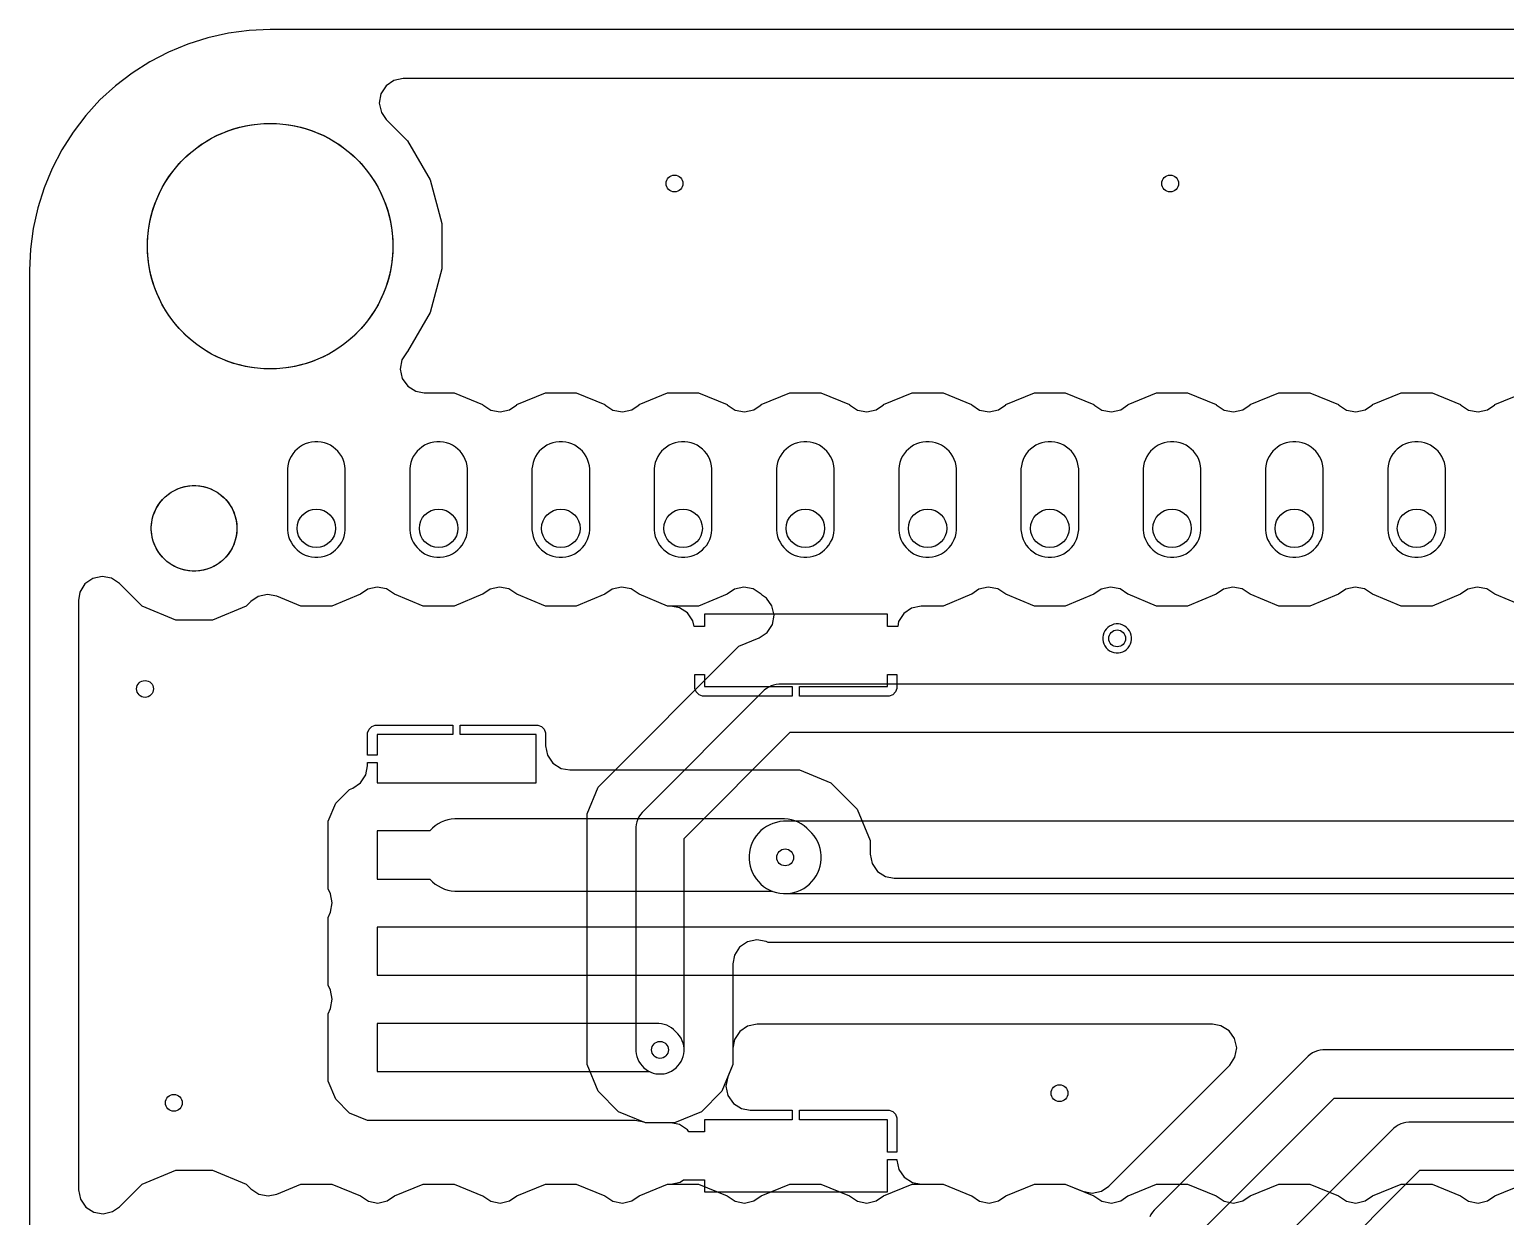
# Model space of a CAD drawing. Header units: millimetres. Extents: x 0 to 94.5, y 0 to 74.5.
# Drawn here: x 0 to 30.67, y 49.84 to 74.5 of the extents above; entities that cross this region are included whole.
import ezdxf

# ---------------------------------------------------------------- set-up
doc = ezdxf.new("R2010")
doc.units = ezdxf.units.MM

msp = doc.modelspace()

# ---------------------------------------------------------------- linework, layer by layer
at = {"layer": '16_copper'}
for points in [[(6.061, 63.544), (6.126, 63.559), (6.19, 63.581), (6.251, 63.61), (6.308, 63.646), (6.36, 63.688), (6.408, 63.736), (6.45, 63.789), (6.486, 63.846), (6.515, 63.906), (6.537, 63.97), (6.552, 64.036), (6.56, 64.103), (6.56, 65.37), (6.552, 65.437), (6.537, 65.503), (6.515, 65.566), (6.486, 65.627), (6.45, 65.684), (6.408, 65.737), (6.36, 65.784), (6.308, 65.826), (6.251, 65.862), (6.19, 65.892), (6.126, 65.914), (6.061, 65.929), (5.994, 65.936), (5.926, 65.936), (5.859, 65.929), (5.794, 65.914), (5.73, 65.892), (5.669, 65.862), (5.612, 65.826), (5.56, 65.784), (5.512, 65.737), (5.47, 65.684), (5.434, 65.627), (5.405, 65.566), (5.383, 65.503), (5.368, 65.437), (5.36, 65.37), (5.36, 64.103), (5.368, 64.036), (5.383, 63.97), (5.405, 63.906), (5.434, 63.846), (5.47, 63.789), (5.512, 63.736), (5.56, 63.688), (5.612, 63.646), (5.669, 63.61), (5.73, 63.581), (5.794, 63.559), (5.859, 63.544), (5.926, 63.536), (5.994, 63.536)], [(8.601, 63.544), (8.666, 63.559), (8.73, 63.581), (8.791, 63.61), (8.848, 63.646), (8.9, 63.688), (8.948, 63.736), (8.99, 63.789), (9.026, 63.846), (9.055, 63.906), (9.077, 63.97), (9.092, 64.036), (9.1, 64.103), (9.1, 65.37), (9.092, 65.437), (9.077, 65.503), (9.055, 65.566), (9.026, 65.627), (8.99, 65.684), (8.948, 65.737), (8.9, 65.784), (8.848, 65.826), (8.791, 65.862), (8.73, 65.892), (8.666, 65.914), (8.601, 65.929), (8.534, 65.936), (8.466, 65.936), (8.399, 65.929), (8.334, 65.914), (8.27, 65.892), (8.209, 65.862), (8.152, 65.826), (8.1, 65.784), (8.052, 65.737), (8.01, 65.684), (7.974, 65.627), (7.945, 65.566), (7.923, 65.503), (7.908, 65.437), (7.9, 65.37), (7.9, 64.103), (7.908, 64.036), (7.923, 63.97), (7.945, 63.906), (7.974, 63.846), (8.01, 63.789), (8.052, 63.736), (8.1, 63.688), (8.152, 63.646), (8.209, 63.61), (8.27, 63.581), (8.334, 63.559), (8.399, 63.544), (8.466, 63.536), (8.534, 63.536)], [(11.141, 63.544), (11.206, 63.559), (11.27, 63.581), (11.331, 63.61), (11.388, 63.646), (11.44, 63.688), (11.488, 63.736), (11.53, 63.789), (11.566, 63.846), (11.595, 63.906), (11.617, 63.97), (11.632, 64.036), (11.64, 64.103), (11.64, 65.37), (11.632, 65.437), (11.617, 65.503), (11.595, 65.566), (11.566, 65.627), (11.53, 65.684), (11.488, 65.737), (11.44, 65.784), (11.388, 65.826), (11.331, 65.862), (11.27, 65.892), (11.206, 65.914), (11.141, 65.929), (11.074, 65.936), (11.006, 65.936), (10.939, 65.929), (10.874, 65.914), (10.81, 65.892), (10.749, 65.862), (10.692, 65.826), (10.64, 65.784), (10.592, 65.737), (10.55, 65.684), (10.514, 65.627), (10.485, 65.566), (10.463, 65.503), (10.448, 65.437), (10.44, 65.37), (10.44, 64.103), (10.448, 64.036), (10.463, 63.97), (10.485, 63.906), (10.514, 63.846), (10.55, 63.789), (10.592, 63.736), (10.64, 63.688), (10.692, 63.646), (10.749, 63.61), (10.81, 63.581), (10.874, 63.559), (10.939, 63.544), (11.006, 63.536), (11.074, 63.536)], [(13.681, 63.544), (13.746, 63.559), (13.81, 63.581), (13.871, 63.61), (13.928, 63.646), (13.98, 63.688), (14.028, 63.736), (14.07, 63.789), (14.106, 63.846), (14.135, 63.906), (14.157, 63.97), (14.172, 64.036), (14.18, 64.103), (14.18, 65.37), (14.172, 65.437), (14.157, 65.503), (14.135, 65.566), (14.106, 65.627), (14.07, 65.684), (14.028, 65.737), (13.98, 65.784), (13.928, 65.826), (13.871, 65.862), (13.81, 65.892), (13.746, 65.914), (13.681, 65.929), (13.614, 65.936), (13.546, 65.936), (13.479, 65.929), (13.414, 65.914), (13.35, 65.892), (13.289, 65.862), (13.232, 65.826), (13.18, 65.784), (13.132, 65.737), (13.09, 65.684), (13.054, 65.627), (13.025, 65.566), (13.003, 65.503), (12.988, 65.437), (12.98, 65.37), (12.98, 64.103), (12.988, 64.036), (13.003, 63.97), (13.025, 63.906), (13.054, 63.846), (13.09, 63.789), (13.132, 63.736), (13.18, 63.688), (13.232, 63.646), (13.289, 63.61), (13.35, 63.581), (13.414, 63.559), (13.479, 63.544), (13.546, 63.536), (13.614, 63.536)], [(16.221, 63.544), (16.286, 63.559), (16.35, 63.581), (16.411, 63.61), (16.468, 63.646), (16.52, 63.688), (16.568, 63.736), (16.61, 63.789), (16.646, 63.846), (16.675, 63.906), (16.697, 63.97), (16.712, 64.036), (16.72, 64.103), (16.72, 65.37), (16.712, 65.437), (16.697, 65.503), (16.675, 65.566), (16.646, 65.627), (16.61, 65.684), (16.568, 65.737), (16.52, 65.784), (16.468, 65.826), (16.411, 65.862), (16.35, 65.892), (16.286, 65.914), (16.221, 65.929), (16.154, 65.936), (16.086, 65.936), (16.019, 65.929), (15.954, 65.914), (15.89, 65.892), (15.829, 65.862), (15.772, 65.826), (15.72, 65.784), (15.672, 65.737), (15.63, 65.684), (15.594, 65.627), (15.565, 65.566), (15.543, 65.503), (15.528, 65.437), (15.52, 65.37), (15.52, 64.103), (15.528, 64.036), (15.543, 63.97), (15.565, 63.906), (15.594, 63.846), (15.63, 63.789), (15.672, 63.736), (15.72, 63.688), (15.772, 63.646), (15.829, 63.61), (15.89, 63.581), (15.954, 63.559), (16.019, 63.544), (16.086, 63.536), (16.154, 63.536)], [(18.761, 63.544), (18.826, 63.559), (18.89, 63.581), (18.951, 63.61), (19.008, 63.646), (19.06, 63.688), (19.108, 63.736), (19.15, 63.789), (19.186, 63.846), (19.215, 63.906), (19.237, 63.97), (19.252, 64.036), (19.26, 64.103), (19.26, 65.37), (19.252, 65.437), (19.237, 65.503), (19.215, 65.566), (19.186, 65.627), (19.15, 65.684), (19.108, 65.737), (19.06, 65.784), (19.008, 65.826), (18.951, 65.862), (18.89, 65.892), (18.826, 65.914), (18.761, 65.929), (18.694, 65.936), (18.626, 65.936), (18.559, 65.929), (18.494, 65.914), (18.43, 65.892), (18.369, 65.862), (18.312, 65.826), (18.26, 65.784), (18.212, 65.737), (18.17, 65.684), (18.134, 65.627), (18.105, 65.566), (18.083, 65.503), (18.068, 65.437), (18.06, 65.37), (18.06, 64.103), (18.068, 64.036), (18.083, 63.97), (18.105, 63.906), (18.134, 63.846), (18.17, 63.789), (18.212, 63.736), (18.26, 63.688), (18.312, 63.646), (18.369, 63.61), (18.43, 63.581), (18.494, 63.559), (18.559, 63.544), (18.626, 63.536), (18.694, 63.536)], [(21.301, 63.544), (21.366, 63.559), (21.43, 63.581), (21.491, 63.61), (21.548, 63.646), (21.6, 63.688), (21.648, 63.736), (21.69, 63.789), (21.726, 63.846), (21.755, 63.906), (21.777, 63.97), (21.792, 64.036), (21.8, 64.103), (21.8, 65.37), (21.792, 65.437), (21.777, 65.503), (21.755, 65.566), (21.726, 65.627), (21.69, 65.684), (21.648, 65.737), (21.6, 65.784), (21.548, 65.826), (21.491, 65.862), (21.43, 65.892), (21.366, 65.914), (21.301, 65.929), (21.234, 65.936), (21.166, 65.936), (21.099, 65.929), (21.034, 65.914), (20.97, 65.892), (20.909, 65.862), (20.852, 65.826), (20.8, 65.784), (20.752, 65.737), (20.71, 65.684), (20.674, 65.627), (20.645, 65.566), (20.623, 65.503), (20.608, 65.437), (20.6, 65.37), (20.6, 64.103), (20.608, 64.036), (20.623, 63.97), (20.645, 63.906), (20.674, 63.846), (20.71, 63.789), (20.752, 63.736), (20.8, 63.688), (20.852, 63.646), (20.909, 63.61), (20.97, 63.581), (21.034, 63.559), (21.099, 63.544), (21.166, 63.536), (21.234, 63.536)], [(23.841, 63.544), (23.906, 63.559), (23.97, 63.581), (24.031, 63.61), (24.088, 63.646), (24.14, 63.688), (24.188, 63.736), (24.23, 63.789), (24.266, 63.846), (24.295, 63.906), (24.317, 63.97), (24.332, 64.036), (24.34, 64.103), (24.34, 65.37), (24.332, 65.437), (24.317, 65.503), (24.295, 65.566), (24.266, 65.627), (24.23, 65.684), (24.188, 65.737), (24.14, 65.784), (24.088, 65.826), (24.031, 65.862), (23.97, 65.892), (23.906, 65.914), (23.841, 65.929), (23.774, 65.936), (23.706, 65.936), (23.639, 65.929), (23.574, 65.914), (23.51, 65.892), (23.449, 65.862), (23.392, 65.826), (23.34, 65.784), (23.292, 65.737), (23.25, 65.684), (23.214, 65.627), (23.185, 65.566), (23.163, 65.503), (23.148, 65.437), (23.14, 65.37), (23.14, 64.103), (23.148, 64.036), (23.163, 63.97), (23.185, 63.906), (23.214, 63.846), (23.25, 63.789), (23.292, 63.736), (23.34, 63.688), (23.392, 63.646), (23.449, 63.61), (23.51, 63.581), (23.574, 63.559), (23.639, 63.544), (23.706, 63.536), (23.774, 63.536)], [(26.381, 63.544), (26.446, 63.559), (26.51, 63.581), (26.571, 63.61), (26.628, 63.646), (26.68, 63.688), (26.728, 63.736), (26.77, 63.789), (26.806, 63.846), (26.835, 63.906), (26.857, 63.97), (26.872, 64.036), (26.88, 64.103), (26.88, 65.37), (26.872, 65.437), (26.857, 65.503), (26.835, 65.566), (26.806, 65.627), (26.77, 65.684), (26.728, 65.737), (26.68, 65.784), (26.628, 65.826), (26.571, 65.862), (26.51, 65.892), (26.446, 65.914), (26.381, 65.929), (26.314, 65.936), (26.246, 65.936), (26.179, 65.929), (26.114, 65.914), (26.05, 65.892), (25.989, 65.862), (25.932, 65.826), (25.88, 65.784), (25.832, 65.737), (25.79, 65.684), (25.754, 65.627), (25.725, 65.566), (25.703, 65.503), (25.688, 65.437), (25.68, 65.37), (25.68, 64.103), (25.688, 64.036), (25.703, 63.97), (25.725, 63.906), (25.754, 63.846), (25.79, 63.789), (25.832, 63.736), (25.88, 63.688), (25.932, 63.646), (25.989, 63.61), (26.05, 63.581), (26.114, 63.559), (26.179, 63.544), (26.246, 63.536), (26.314, 63.536)], [(28.921, 63.544), (28.986, 63.559), (29.05, 63.581), (29.111, 63.61), (29.168, 63.646), (29.22, 63.688), (29.268, 63.736), (29.31, 63.789), (29.346, 63.846), (29.375, 63.906), (29.397, 63.97), (29.412, 64.036), (29.42, 64.103), (29.42, 65.37), (29.412, 65.437), (29.397, 65.503), (29.375, 65.566), (29.346, 65.627), (29.31, 65.684), (29.268, 65.737), (29.22, 65.784), (29.168, 65.826), (29.111, 65.862), (29.05, 65.892), (28.986, 65.914), (28.921, 65.929), (28.854, 65.936), (28.786, 65.936), (28.719, 65.929), (28.654, 65.914), (28.59, 65.892), (28.529, 65.862), (28.472, 65.826), (28.42, 65.784), (28.372, 65.737), (28.33, 65.684), (28.294, 65.627), (28.265, 65.566), (28.243, 65.503), (28.228, 65.437), (28.22, 65.37), (28.22, 64.103), (28.228, 64.036), (28.243, 63.97), (28.265, 63.906), (28.294, 63.846), (28.33, 63.789), (28.372, 63.736), (28.42, 63.688), (28.472, 63.646), (28.529, 63.61), (28.59, 63.581), (28.654, 63.559), (28.719, 63.544), (28.786, 63.536), (28.854, 63.536)]]:
    msp.add_lwpolyline(points, close=True, dxfattribs=at)
at = {"layer": '16_copper_5V'}
msp.add_lwpolyline([(16.097, 57.953), (16.036, 57.994), (15.971, 58.029), (15.903, 58.057), (15.832, 58.078), (15.76, 58.093), (15.687, 58.1), (8.837, 58.1), (8.764, 58.093), (8.692, 58.078), (8.621, 58.057), (8.553, 58.029), (8.488, 57.994), (8.427, 57.953), (8.37, 57.906), (8.318, 57.854), (8.314, 57.85), (7.224, 57.85), (7.224, 56.85), (8.314, 56.85), (8.318, 56.846), (8.37, 56.794), (8.427, 56.747), (8.488, 56.706), (8.553, 56.671), (8.621, 56.643), (8.692, 56.622), (8.764, 56.607), (8.837, 56.6), (15.43, 56.6), (15.447, 56.593), (15.518, 56.572), (15.59, 56.557), (15.663, 56.55), (15.737, 56.55), (15.81, 56.557), (15.882, 56.572), (15.953, 56.593), (16.021, 56.621), (16.086, 56.656), (16.147, 56.697), (16.204, 56.744), (16.256, 56.796), (16.303, 56.853), (16.344, 56.914), (16.379, 56.979), (16.407, 57.047), (16.428, 57.118), (16.443, 57.19), (16.45, 57.263), (16.45, 57.337), (16.443, 57.41), (16.428, 57.482), (16.407, 57.553), (16.379, 57.621), (16.344, 57.686), (16.303, 57.747), (16.256, 57.804), (16.154, 57.906)], close=True, dxfattribs=at)
at = {"layer": '16_copper_GND'}
for points in [[(89.5, 73.484), (7.766, 73.484), (7.571, 73.444), (7.407, 73.332), (7.3, 73.164), (7.266, 72.968), (7.312, 72.774), (7.413, 72.63), (7.854, 72.19), (8.323, 71.376), (8.566, 70.469), (8.566, 69.531), (8.323, 68.624), (7.854, 67.81), (7.849, 67.806), (7.739, 67.64), (7.703, 67.444), (7.745, 67.25), (7.86, 67.088), (8.03, 66.983), (8.202, 66.952), (8.821, 66.952), (9.415, 66.706), (9.416, 66.705), (9.582, 66.595), (9.778, 66.559), (9.972, 66.602), (10.124, 66.705), (10.125, 66.706), (10.719, 66.952), (11.361, 66.952), (11.955, 66.706), (11.956, 66.705), (12.122, 66.595), (12.318, 66.559), (12.512, 66.602), (12.664, 66.705), (12.665, 66.706), (13.259, 66.952), (13.901, 66.952), (14.495, 66.706), (14.496, 66.705), (14.662, 66.595), (14.858, 66.559), (15.052, 66.602), (15.204, 66.705), (15.205, 66.706), (15.799, 66.952), (16.441, 66.952), (17.035, 66.706), (17.036, 66.705), (17.202, 66.595), (17.398, 66.559), (17.592, 66.602), (17.744, 66.705), (17.745, 66.706), (18.339, 66.952), (18.981, 66.952), (19.575, 66.706), (19.576, 66.705), (19.742, 66.595), (19.938, 66.559), (20.132, 66.602), (20.284, 66.705), (20.285, 66.706), (20.879, 66.952), (21.521, 66.952), (22.115, 66.706), (22.116, 66.705), (22.282, 66.595), (22.478, 66.559), (22.672, 66.602), (22.824, 66.705), (22.825, 66.706), (23.419, 66.952), (24.061, 66.952), (24.655, 66.706), (24.656, 66.705), (24.822, 66.595), (25.018, 66.559), (25.212, 66.602), (25.364, 66.705), (25.365, 66.706), (25.959, 66.952), (26.601, 66.952), (27.195, 66.706), (27.196, 66.705), (27.362, 66.595), (27.558, 66.559), (27.752, 66.602), (27.904, 66.705), (27.905, 66.706), (28.499, 66.952), (29.141, 66.952), (29.735, 66.706), (29.736, 66.705), (29.902, 66.595), (30.098, 66.559), (30.292, 66.602), (30.444, 66.705), (30.445, 66.706), (31.039, 66.952)], [(31.039, 62.52), (30.445, 62.766), (30.444, 62.767), (30.278, 62.877), (30.082, 62.914), (29.888, 62.871), (29.736, 62.767), (29.735, 62.766), (29.141, 62.52), (28.499, 62.52), (27.905, 62.766), (27.904, 62.767), (27.738, 62.877), (27.542, 62.914), (27.348, 62.871), (27.196, 62.767), (27.195, 62.766), (26.601, 62.52), (25.959, 62.52), (25.365, 62.766), (25.364, 62.767), (25.198, 62.877), (25.002, 62.914), (24.808, 62.871), (24.656, 62.767), (24.655, 62.766), (24.061, 62.52), (23.419, 62.52), (22.825, 62.766), (22.824, 62.767), (22.658, 62.877), (22.462, 62.914), (22.268, 62.871), (22.116, 62.767), (22.115, 62.766), (21.521, 62.52), (20.879, 62.52), (20.285, 62.766), (20.284, 62.767), (20.118, 62.877), (19.922, 62.914), (19.728, 62.871), (19.576, 62.767), (19.575, 62.766), (18.981, 62.52), (18.524, 62.52), (18.329, 62.481), (18.165, 62.368), (18.058, 62.201), (18.039, 62.1), (17.824, 62.1), (17.824, 62.35), (14.024, 62.35), (14.024, 62.1), (13.808, 62.1), (13.784, 62.215), (13.672, 62.379), (13.504, 62.487), (13.324, 62.52), (13.259, 62.52), (12.665, 62.766), (12.664, 62.767), (12.498, 62.877), (12.302, 62.914), (12.108, 62.871), (11.956, 62.767), (11.955, 62.766), (11.361, 62.52), (10.719, 62.52), (10.125, 62.766), (10.124, 62.767), (9.958, 62.877), (9.762, 62.914), (9.568, 62.871), (9.416, 62.767), (9.415, 62.766), (8.821, 62.52), (8.179, 62.52), (7.585, 62.766), (7.584, 62.767), (7.418, 62.877), (7.222, 62.914), (7.028, 62.871), (6.876, 62.767), (6.875, 62.766), (6.281, 62.52), (5.639, 62.52), (5.141, 62.726), (4.945, 62.765), (4.751, 62.723), (4.596, 62.618), (4.499, 62.521), (3.799, 62.231), (3.041, 62.231), (2.341, 62.521), (1.87, 62.993), (1.704, 63.103), (1.508, 63.139), (1.314, 63.096), (1.151, 62.981), (1.047, 62.812), (1.016, 62.639), (1.016, 50.393), (1.056, 50.198), (1.168, 50.034), (1.336, 49.927), (1.532, 49.894), (1.726, 49.94), (1.87, 50.04), (2.341, 50.511), (3.041, 50.801), (3.799, 50.801), (4.499, 50.511), (4.596, 50.414), (4.762, 50.305), (4.957, 50.268), (5.141, 50.306), (5.639, 50.512), (6.281, 50.512), (6.875, 50.266), (6.876, 50.265), (7.042, 50.155), (7.238, 50.119), (7.432, 50.162), (7.584, 50.265), (7.585, 50.266), (8.179, 50.512), (8.821, 50.512), (9.415, 50.266), (9.416, 50.265), (9.582, 50.155), (9.778, 50.119), (9.972, 50.162), (10.124, 50.265), (10.125, 50.266), (10.719, 50.512), (11.361, 50.512), (11.955, 50.266), (11.956, 50.265), (12.122, 50.155), (12.318, 50.119), (12.512, 50.162), (12.664, 50.265), (12.665, 50.266), (13.259, 50.512), (13.324, 50.512), (13.519, 50.552), (13.589, 50.6), (14.024, 50.6), (14.024, 50.35), (17.824, 50.35), (17.824, 51.024), (18.024, 51.024), (18.024, 51.012), (18.064, 50.817), (18.176, 50.653), (18.344, 50.546), (18.524, 50.512), (18.981, 50.512), (19.575, 50.266), (19.576, 50.265), (19.742, 50.155), (19.938, 50.119), (20.132, 50.162), (20.284, 50.265), (20.285, 50.266), (20.879, 50.512), (21.521, 50.512), (21.882, 50.363), (22.078, 50.325), (22.272, 50.366), (22.427, 50.471), (24.937, 52.98), (25.046, 53.146), (25.083, 53.342), (25.04, 53.536), (24.925, 53.699), (24.756, 53.803), (24.583, 53.834), (15.116, 53.834), (14.921, 53.794), (14.757, 53.682), (14.65, 53.514), (14.616, 53.334), (14.616, 52.998), (14.51, 52.741), (14.471, 52.546), (14.513, 52.351), (14.626, 52.188), (14.795, 52.082), (14.971, 52.05), (15.848, 52.05), (15.848, 51.85), (14.024, 51.85), (14.024, 51.6), (13.701, 51.6), (13.672, 51.643), (13.504, 51.75), (13.324, 51.784), (12.798, 51.784), (12.77, 51.796), (12.578, 51.834), (7.022, 51.834), (6.648, 51.989), (6.363, 52.274), (6.208, 52.648), (6.208, 54.052), (6.252, 54.159), (6.29, 54.354), (6.252, 54.541), (6.208, 54.648), (6.208, 56.052), (6.252, 56.159), (6.29, 56.354), (6.252, 56.541), (6.208, 56.648), (6.208, 58.052), (6.363, 58.426), (6.648, 58.711), (6.715, 58.739), (6.88, 58.85), (6.989, 59.017), (7.024, 59.201), (7.024, 59.274), (7.224, 59.274), (7.224, 58.85), (10.524, 58.85), (10.524, 59.85), (8.95, 59.85), (8.95, 60.05), (10.564, 60.05), (10.637, 60.02), (10.694, 59.963), (10.724, 59.89), (10.724, 59.616), (10.764, 59.421), (10.876, 59.257), (11.044, 59.15), (11.224, 59.116), (16.001, 59.116), (16.65, 58.847), (17.197, 58.3), (17.466, 57.651), (17.466, 57.366), (17.506, 57.171), (17.618, 57.007), (17.786, 56.9), (17.966, 56.866), (31.899, 56.866)]]:
    msp.add_lwpolyline(points, dxfattribs=at)
for points in [[(13.984, 60.65), (13.911, 60.68), (13.854, 60.737), (13.824, 60.81), (13.824, 61.1), (14.024, 61.1), (14.024, 60.85), (15.848, 60.85), (15.848, 60.65)], [(16, 60.65), (16, 60.85), (17.824, 60.85), (17.824, 61.1), (18.024, 61.1), (18.024, 60.81), (17.994, 60.737), (17.937, 60.68), (17.864, 60.65)], [(7.024, 59.426), (7.024, 59.89), (7.054, 59.963), (7.111, 60.02), (7.184, 60.05), (8.798, 60.05), (8.798, 59.85), (7.224, 59.85), (7.224, 59.426)], [(17.824, 51.176), (17.824, 51.85), (16, 51.85), (16, 52.05), (17.864, 52.05), (17.937, 52.02), (17.994, 51.963), (18.024, 51.89), (18.024, 51.176)]]:
    msp.add_lwpolyline(points, close=True, dxfattribs=at)
at = {"layer": '16_copper_RX_ARDU'}
msp.add_lwpolyline([(13.34, 53.758), (13.292, 53.788), (13.242, 53.813), (13.189, 53.831), (13.134, 53.844), (13.078, 53.85), (7.224, 53.85), (7.224, 52.85), (12.882, 52.85), (12.908, 52.837), (12.961, 52.819), (13.016, 52.806), (13.072, 52.8), (13.128, 52.8), (13.184, 52.806), (13.239, 52.819), (13.292, 52.837), (13.342, 52.862), (13.39, 52.892), (13.434, 52.927), (13.473, 52.966), (13.508, 53.01), (13.538, 53.058), (13.563, 53.108), (13.581, 53.161), (13.594, 53.216), (13.6, 53.272), (13.6, 53.328), (13.594, 53.384), (13.581, 53.439), (13.563, 53.492), (13.538, 53.542), (13.508, 53.59), (13.473, 53.634), (13.384, 53.723)], close=True, dxfattribs=at)
at = {"layer": '16_copper_SCL'}
for points in [[(38.493, 51.8), (28.656, 51.8), (28.6, 51.794), (28.545, 51.781), (28.492, 51.763), (28.441, 51.738), (28.394, 51.708), (28.35, 51.673), (26.161, 49.485)], [(26.88, 48.789), (28.891, 50.8), (38.728, 50.8)]]:
    msp.add_lwpolyline(points, dxfattribs=at)
at = {"layer": '16_copper_SDA'}
for points in [[(37.593, 53.3), (26.872, 53.3), (26.816, 53.294), (26.761, 53.281), (26.708, 53.263), (26.658, 53.238), (26.61, 53.208), (26.566, 53.173), (23.367, 49.974), (23.332, 49.93), (23.302, 49.882), (23.277, 49.832)], [(24.24, 49.433), (27.107, 52.3), (37.828, 52.3)]]:
    msp.add_lwpolyline(points, dxfattribs=at)
at = {"layer": '16_copper_TX_ARDU'}
msp.add_lwpolyline([(32.527, 55.85), (7.224, 55.85), (7.224, 54.85), (32.762, 54.85)], dxfattribs=at)
at = {"layer": '1_copper'}
for points in [[(6.061, 63.544), (6.126, 63.559), (6.19, 63.581), (6.251, 63.61), (6.308, 63.646), (6.36, 63.688), (6.408, 63.736), (6.45, 63.789), (6.486, 63.846), (6.515, 63.906), (6.537, 63.97), (6.552, 64.036), (6.56, 64.103), (6.56, 65.37), (6.552, 65.437), (6.537, 65.503), (6.515, 65.566), (6.486, 65.627), (6.45, 65.684), (6.408, 65.737), (6.36, 65.784), (6.308, 65.826), (6.251, 65.862), (6.19, 65.892), (6.126, 65.914), (6.061, 65.929), (5.994, 65.936), (5.926, 65.936), (5.859, 65.929), (5.794, 65.914), (5.73, 65.892), (5.669, 65.862), (5.612, 65.826), (5.56, 65.784), (5.512, 65.737), (5.47, 65.684), (5.434, 65.627), (5.405, 65.566), (5.383, 65.503), (5.368, 65.437), (5.36, 65.37), (5.36, 64.103), (5.368, 64.036), (5.383, 63.97), (5.405, 63.906), (5.434, 63.846), (5.47, 63.789), (5.512, 63.736), (5.56, 63.688), (5.612, 63.646), (5.669, 63.61), (5.73, 63.581), (5.794, 63.559), (5.859, 63.544), (5.926, 63.536), (5.994, 63.536)], [(8.601, 63.544), (8.666, 63.559), (8.73, 63.581), (8.791, 63.61), (8.848, 63.646), (8.9, 63.688), (8.948, 63.736), (8.99, 63.789), (9.026, 63.846), (9.055, 63.906), (9.077, 63.97), (9.092, 64.036), (9.1, 64.103), (9.1, 65.37), (9.092, 65.437), (9.077, 65.503), (9.055, 65.566), (9.026, 65.627), (8.99, 65.684), (8.948, 65.737), (8.9, 65.784), (8.848, 65.826), (8.791, 65.862), (8.73, 65.892), (8.666, 65.914), (8.601, 65.929), (8.534, 65.936), (8.466, 65.936), (8.399, 65.929), (8.334, 65.914), (8.27, 65.892), (8.209, 65.862), (8.152, 65.826), (8.1, 65.784), (8.052, 65.737), (8.01, 65.684), (7.974, 65.627), (7.945, 65.566), (7.923, 65.503), (7.908, 65.437), (7.9, 65.37), (7.9, 64.103), (7.908, 64.036), (7.923, 63.97), (7.945, 63.906), (7.974, 63.846), (8.01, 63.789), (8.052, 63.736), (8.1, 63.688), (8.152, 63.646), (8.209, 63.61), (8.27, 63.581), (8.334, 63.559), (8.399, 63.544), (8.466, 63.536), (8.534, 63.536)], [(11.141, 63.544), (11.206, 63.559), (11.27, 63.581), (11.331, 63.61), (11.388, 63.646), (11.44, 63.688), (11.488, 63.736), (11.53, 63.789), (11.566, 63.846), (11.595, 63.906), (11.617, 63.97), (11.632, 64.036), (11.64, 64.103), (11.64, 65.37), (11.632, 65.437), (11.617, 65.503), (11.595, 65.566), (11.566, 65.627), (11.53, 65.684), (11.488, 65.737), (11.44, 65.784), (11.388, 65.826), (11.331, 65.862), (11.27, 65.892), (11.206, 65.914), (11.141, 65.929), (11.074, 65.936), (11.006, 65.936), (10.939, 65.929), (10.874, 65.914), (10.81, 65.892), (10.749, 65.862), (10.692, 65.826), (10.64, 65.784), (10.592, 65.737), (10.55, 65.684), (10.514, 65.627), (10.485, 65.566), (10.463, 65.503), (10.448, 65.437), (10.44, 65.37), (10.44, 64.103), (10.448, 64.036), (10.463, 63.97), (10.485, 63.906), (10.514, 63.846), (10.55, 63.789), (10.592, 63.736), (10.64, 63.688), (10.692, 63.646), (10.749, 63.61), (10.81, 63.581), (10.874, 63.559), (10.939, 63.544), (11.006, 63.536), (11.074, 63.536)], [(13.681, 63.544), (13.746, 63.559), (13.81, 63.581), (13.871, 63.61), (13.928, 63.646), (13.98, 63.688), (14.028, 63.736), (14.07, 63.789), (14.106, 63.846), (14.135, 63.906), (14.157, 63.97), (14.172, 64.036), (14.18, 64.103), (14.18, 65.37), (14.172, 65.437), (14.157, 65.503), (14.135, 65.566), (14.106, 65.627), (14.07, 65.684), (14.028, 65.737), (13.98, 65.784), (13.928, 65.826), (13.871, 65.862), (13.81, 65.892), (13.746, 65.914), (13.681, 65.929), (13.614, 65.936), (13.546, 65.936), (13.479, 65.929), (13.414, 65.914), (13.35, 65.892), (13.289, 65.862), (13.232, 65.826), (13.18, 65.784), (13.132, 65.737), (13.09, 65.684), (13.054, 65.627), (13.025, 65.566), (13.003, 65.503), (12.988, 65.437), (12.98, 65.37), (12.98, 64.103), (12.988, 64.036), (13.003, 63.97), (13.025, 63.906), (13.054, 63.846), (13.09, 63.789), (13.132, 63.736), (13.18, 63.688), (13.232, 63.646), (13.289, 63.61), (13.35, 63.581), (13.414, 63.559), (13.479, 63.544), (13.546, 63.536), (13.614, 63.536)], [(16.221, 63.544), (16.286, 63.559), (16.35, 63.581), (16.411, 63.61), (16.468, 63.646), (16.52, 63.688), (16.568, 63.736), (16.61, 63.789), (16.646, 63.846), (16.675, 63.906), (16.697, 63.97), (16.712, 64.036), (16.72, 64.103), (16.72, 65.37), (16.712, 65.437), (16.697, 65.503), (16.675, 65.566), (16.646, 65.627), (16.61, 65.684), (16.568, 65.737), (16.52, 65.784), (16.468, 65.826), (16.411, 65.862), (16.35, 65.892), (16.286, 65.914), (16.221, 65.929), (16.154, 65.936), (16.086, 65.936), (16.019, 65.929), (15.954, 65.914), (15.89, 65.892), (15.829, 65.862), (15.772, 65.826), (15.72, 65.784), (15.672, 65.737), (15.63, 65.684), (15.594, 65.627), (15.565, 65.566), (15.543, 65.503), (15.528, 65.437), (15.52, 65.37), (15.52, 64.103), (15.528, 64.036), (15.543, 63.97), (15.565, 63.906), (15.594, 63.846), (15.63, 63.789), (15.672, 63.736), (15.72, 63.688), (15.772, 63.646), (15.829, 63.61), (15.89, 63.581), (15.954, 63.559), (16.019, 63.544), (16.086, 63.536), (16.154, 63.536)], [(18.761, 63.544), (18.826, 63.559), (18.89, 63.581), (18.951, 63.61), (19.008, 63.646), (19.06, 63.688), (19.108, 63.736), (19.15, 63.789), (19.186, 63.846), (19.215, 63.906), (19.237, 63.97), (19.252, 64.036), (19.26, 64.103), (19.26, 65.37), (19.252, 65.437), (19.237, 65.503), (19.215, 65.566), (19.186, 65.627), (19.15, 65.684), (19.108, 65.737), (19.06, 65.784), (19.008, 65.826), (18.951, 65.862), (18.89, 65.892), (18.826, 65.914), (18.761, 65.929), (18.694, 65.936), (18.626, 65.936), (18.559, 65.929), (18.494, 65.914), (18.43, 65.892), (18.369, 65.862), (18.312, 65.826), (18.26, 65.784), (18.212, 65.737), (18.17, 65.684), (18.134, 65.627), (18.105, 65.566), (18.083, 65.503), (18.068, 65.437), (18.06, 65.37), (18.06, 64.103), (18.068, 64.036), (18.083, 63.97), (18.105, 63.906), (18.134, 63.846), (18.17, 63.789), (18.212, 63.736), (18.26, 63.688), (18.312, 63.646), (18.369, 63.61), (18.43, 63.581), (18.494, 63.559), (18.559, 63.544), (18.626, 63.536), (18.694, 63.536)], [(21.301, 63.544), (21.366, 63.559), (21.43, 63.581), (21.491, 63.61), (21.548, 63.646), (21.6, 63.688), (21.648, 63.736), (21.69, 63.789), (21.726, 63.846), (21.755, 63.906), (21.777, 63.97), (21.792, 64.036), (21.8, 64.103), (21.8, 65.37), (21.792, 65.437), (21.777, 65.503), (21.755, 65.566), (21.726, 65.627), (21.69, 65.684), (21.648, 65.737), (21.6, 65.784), (21.548, 65.826), (21.491, 65.862), (21.43, 65.892), (21.366, 65.914), (21.301, 65.929), (21.234, 65.936), (21.166, 65.936), (21.099, 65.929), (21.034, 65.914), (20.97, 65.892), (20.909, 65.862), (20.852, 65.826), (20.8, 65.784), (20.752, 65.737), (20.71, 65.684), (20.674, 65.627), (20.645, 65.566), (20.623, 65.503), (20.608, 65.437), (20.6, 65.37), (20.6, 64.103), (20.608, 64.036), (20.623, 63.97), (20.645, 63.906), (20.674, 63.846), (20.71, 63.789), (20.752, 63.736), (20.8, 63.688), (20.852, 63.646), (20.909, 63.61), (20.97, 63.581), (21.034, 63.559), (21.099, 63.544), (21.166, 63.536), (21.234, 63.536)], [(23.841, 63.544), (23.906, 63.559), (23.97, 63.581), (24.031, 63.61), (24.088, 63.646), (24.14, 63.688), (24.188, 63.736), (24.23, 63.789), (24.266, 63.846), (24.295, 63.906), (24.317, 63.97), (24.332, 64.036), (24.34, 64.103), (24.34, 65.37), (24.332, 65.437), (24.317, 65.503), (24.295, 65.566), (24.266, 65.627), (24.23, 65.684), (24.188, 65.737), (24.14, 65.784), (24.088, 65.826), (24.031, 65.862), (23.97, 65.892), (23.906, 65.914), (23.841, 65.929), (23.774, 65.936), (23.706, 65.936), (23.639, 65.929), (23.574, 65.914), (23.51, 65.892), (23.449, 65.862), (23.392, 65.826), (23.34, 65.784), (23.292, 65.737), (23.25, 65.684), (23.214, 65.627), (23.185, 65.566), (23.163, 65.503), (23.148, 65.437), (23.14, 65.37), (23.14, 64.103), (23.148, 64.036), (23.163, 63.97), (23.185, 63.906), (23.214, 63.846), (23.25, 63.789), (23.292, 63.736), (23.34, 63.688), (23.392, 63.646), (23.449, 63.61), (23.51, 63.581), (23.574, 63.559), (23.639, 63.544), (23.706, 63.536), (23.774, 63.536)], [(26.381, 63.544), (26.446, 63.559), (26.51, 63.581), (26.571, 63.61), (26.628, 63.646), (26.68, 63.688), (26.728, 63.736), (26.77, 63.789), (26.806, 63.846), (26.835, 63.906), (26.857, 63.97), (26.872, 64.036), (26.88, 64.103), (26.88, 65.37), (26.872, 65.437), (26.857, 65.503), (26.835, 65.566), (26.806, 65.627), (26.77, 65.684), (26.728, 65.737), (26.68, 65.784), (26.628, 65.826), (26.571, 65.862), (26.51, 65.892), (26.446, 65.914), (26.381, 65.929), (26.314, 65.936), (26.246, 65.936), (26.179, 65.929), (26.114, 65.914), (26.05, 65.892), (25.989, 65.862), (25.932, 65.826), (25.88, 65.784), (25.832, 65.737), (25.79, 65.684), (25.754, 65.627), (25.725, 65.566), (25.703, 65.503), (25.688, 65.437), (25.68, 65.37), (25.68, 64.103), (25.688, 64.036), (25.703, 63.97), (25.725, 63.906), (25.754, 63.846), (25.79, 63.789), (25.832, 63.736), (25.88, 63.688), (25.932, 63.646), (25.989, 63.61), (26.05, 63.581), (26.114, 63.559), (26.179, 63.544), (26.246, 63.536), (26.314, 63.536)], [(28.921, 63.544), (28.986, 63.559), (29.05, 63.581), (29.111, 63.61), (29.168, 63.646), (29.22, 63.688), (29.268, 63.736), (29.31, 63.789), (29.346, 63.846), (29.375, 63.906), (29.397, 63.97), (29.412, 64.036), (29.42, 64.103), (29.42, 65.37), (29.412, 65.437), (29.397, 65.503), (29.375, 65.566), (29.346, 65.627), (29.31, 65.684), (29.268, 65.737), (29.22, 65.784), (29.168, 65.826), (29.111, 65.862), (29.05, 65.892), (28.986, 65.914), (28.921, 65.929), (28.854, 65.936), (28.786, 65.936), (28.719, 65.929), (28.654, 65.914), (28.59, 65.892), (28.529, 65.862), (28.472, 65.826), (28.42, 65.784), (28.372, 65.737), (28.33, 65.684), (28.294, 65.627), (28.265, 65.566), (28.243, 65.503), (28.228, 65.437), (28.22, 65.37), (28.22, 64.103), (28.228, 64.036), (28.243, 63.97), (28.265, 63.906), (28.294, 63.846), (28.33, 63.789), (28.372, 63.736), (28.42, 63.688), (28.472, 63.646), (28.529, 63.61), (28.59, 63.581), (28.654, 63.559), (28.719, 63.544), (28.786, 63.536), (28.854, 63.536)]]:
    msp.add_lwpolyline(points, close=True, dxfattribs=at)
at = {"layer": '1_copper_5V'}
msp.add_lwpolyline([(35.637, 58.05), (15.663, 58.05), (15.59, 58.043), (15.518, 58.028), (15.447, 58.007), (15.379, 57.979), (15.314, 57.944), (15.253, 57.903), (15.196, 57.856), (15.144, 57.804), (15.097, 57.747), (15.056, 57.686), (15.021, 57.621), (14.993, 57.553), (14.972, 57.482), (14.957, 57.41), (14.95, 57.337), (14.95, 57.263), (14.957, 57.19), (14.972, 57.118), (14.993, 57.047), (15.021, 56.979), (15.056, 56.914), (15.097, 56.853), (15.144, 56.796), (15.196, 56.744), (15.253, 56.697), (15.314, 56.656), (15.379, 56.621), (15.447, 56.593), (15.518, 56.572), (15.59, 56.557), (15.663, 56.55), (35.289, 56.55)], dxfattribs=at)
at = {"layer": '1_copper_GND'}
for points in [[(89.5, 73.484), (7.766, 73.484), (7.571, 73.444), (7.407, 73.332), (7.3, 73.164), (7.266, 72.968), (7.312, 72.774), (7.413, 72.63), (7.854, 72.19), (8.323, 71.376), (8.566, 70.469), (8.566, 69.531), (8.323, 68.624), (7.854, 67.81), (7.849, 67.806), (7.739, 67.64), (7.703, 67.444), (7.745, 67.25), (7.86, 67.088), (8.03, 66.983), (8.202, 66.952), (8.821, 66.952), (9.415, 66.706), (9.416, 66.705), (9.582, 66.595), (9.778, 66.559), (9.972, 66.602), (10.124, 66.705), (10.125, 66.706), (10.719, 66.952), (11.361, 66.952), (11.955, 66.706), (11.956, 66.705), (12.122, 66.595), (12.318, 66.559), (12.512, 66.602), (12.664, 66.705), (12.665, 66.706), (13.259, 66.952), (13.901, 66.952), (14.495, 66.706), (14.496, 66.705), (14.662, 66.595), (14.858, 66.559), (15.052, 66.602), (15.204, 66.705), (15.205, 66.706), (15.799, 66.952), (16.441, 66.952), (17.035, 66.706), (17.036, 66.705), (17.202, 66.595), (17.398, 66.559), (17.592, 66.602), (17.744, 66.705), (17.745, 66.706), (18.339, 66.952), (18.981, 66.952), (19.575, 66.706), (19.576, 66.705), (19.742, 66.595), (19.938, 66.559), (20.132, 66.602), (20.284, 66.705), (20.285, 66.706), (20.879, 66.952), (21.521, 66.952), (22.115, 66.706), (22.116, 66.705), (22.282, 66.595), (22.478, 66.559), (22.672, 66.602), (22.824, 66.705), (22.825, 66.706), (23.419, 66.952), (24.061, 66.952), (24.655, 66.706), (24.656, 66.705), (24.822, 66.595), (25.018, 66.559), (25.212, 66.602), (25.364, 66.705), (25.365, 66.706), (25.959, 66.952), (26.601, 66.952), (27.195, 66.706), (27.196, 66.705), (27.362, 66.595), (27.558, 66.559), (27.752, 66.602), (27.904, 66.705), (27.905, 66.706), (28.499, 66.952), (29.141, 66.952), (29.735, 66.706), (29.736, 66.705), (29.902, 66.595), (30.098, 66.559), (30.292, 66.602), (30.444, 66.705), (30.445, 66.706), (31.039, 66.952)], [(34.661, 55.534), (15.349, 55.534), (15.307, 55.551), (15.112, 55.589), (14.917, 55.548), (14.754, 55.434), (14.648, 55.266), (14.616, 55.089), (14.616, 52.998), (14.385, 52.441), (13.959, 52.015), (13.402, 51.784), (12.798, 51.784), (12.241, 52.015), (11.815, 52.441), (11.584, 52.998), (11.584, 58.202), (11.815, 58.759), (14.741, 61.685), (15.163, 61.86), (15.328, 61.971), (15.436, 62.138), (15.471, 62.334), (15.427, 62.528), (15.311, 62.689), (15.231, 62.74), (15.204, 62.767), (15.038, 62.877), (14.842, 62.914), (14.648, 62.871), (14.496, 62.767), (14.495, 62.766), (13.901, 62.52), (13.259, 62.52), (12.665, 62.766), (12.664, 62.767), (12.498, 62.877), (12.302, 62.914), (12.108, 62.871), (11.956, 62.767), (11.955, 62.766), (11.361, 62.52), (10.719, 62.52), (10.125, 62.766), (10.124, 62.767), (9.958, 62.877), (9.762, 62.914), (9.568, 62.871), (9.416, 62.767), (9.415, 62.766), (8.821, 62.52), (8.179, 62.52), (7.585, 62.766), (7.584, 62.767), (7.418, 62.877), (7.222, 62.914), (7.028, 62.871), (6.876, 62.767), (6.875, 62.766), (6.281, 62.52), (5.639, 62.52), (5.141, 62.726), (4.945, 62.765), (4.751, 62.723), (4.596, 62.618), (4.499, 62.521), (3.799, 62.231), (3.041, 62.231), (2.341, 62.521), (1.87, 62.993), (1.704, 63.103), (1.508, 63.139), (1.314, 63.096), (1.151, 62.981), (1.047, 62.812), (1.016, 62.639), (1.016, 50.393), (1.056, 50.198), (1.168, 50.034), (1.336, 49.927), (1.532, 49.894), (1.726, 49.94), (1.87, 50.04), (2.341, 50.511), (3.041, 50.801), (3.799, 50.801), (4.499, 50.511), (4.596, 50.414), (4.762, 50.305), (4.957, 50.268), (5.141, 50.306), (5.639, 50.512), (6.281, 50.512), (6.875, 50.266), (6.876, 50.265), (7.042, 50.155), (7.238, 50.119), (7.432, 50.162), (7.584, 50.265), (7.585, 50.266), (8.179, 50.512), (8.821, 50.512), (9.415, 50.266), (9.416, 50.265), (9.582, 50.155), (9.778, 50.119), (9.972, 50.162), (10.124, 50.265), (10.125, 50.266), (10.719, 50.512), (11.361, 50.512), (11.955, 50.266), (11.956, 50.265), (12.122, 50.155), (12.318, 50.119), (12.512, 50.162), (12.664, 50.265), (12.665, 50.266), (13.259, 50.512), (13.901, 50.512), (14.495, 50.266), (14.496, 50.265), (14.662, 50.155), (14.858, 50.119), (15.052, 50.162), (15.204, 50.265), (15.205, 50.266), (15.799, 50.512), (16.441, 50.512), (17.035, 50.266), (17.036, 50.265), (17.202, 50.155), (17.398, 50.119), (17.592, 50.162), (17.744, 50.265), (17.745, 50.266), (18.339, 50.512), (18.981, 50.512), (19.575, 50.266), (19.576, 50.265), (19.742, 50.155), (19.938, 50.119), (20.132, 50.162), (20.284, 50.265), (20.285, 50.266), (20.879, 50.512), (21.521, 50.512), (22.115, 50.266), (22.116, 50.265), (22.282, 50.155), (22.478, 50.119), (22.672, 50.162), (22.824, 50.265), (22.825, 50.266), (23.419, 50.512), (24.061, 50.512), (24.655, 50.266), (24.656, 50.265), (24.822, 50.155), (25.018, 50.119), (25.212, 50.162), (25.364, 50.265), (25.365, 50.266), (25.959, 50.512), (26.601, 50.512), (27.195, 50.266), (27.196, 50.265), (27.362, 50.155), (27.558, 50.119), (27.752, 50.162), (27.904, 50.265), (27.905, 50.266), (28.499, 50.512), (29.141, 50.512), (29.735, 50.266), (29.736, 50.265), (29.902, 50.155), (30.098, 50.119), (30.292, 50.162), (30.444, 50.265), (30.445, 50.266), (31.039, 50.512)]]:
    msp.add_lwpolyline(points, dxfattribs=at)
msp.add_lwpolyline([(22.67, 61.557), (22.715, 61.572), (22.757, 61.593), (22.795, 61.621), (22.829, 61.655), (22.857, 61.693), (22.878, 61.735), (22.893, 61.78), (22.9, 61.826), (22.9, 61.874), (22.893, 61.92), (22.878, 61.965), (22.857, 62.007), (22.829, 62.045), (22.795, 62.079), (22.757, 62.107), (22.715, 62.128), (22.67, 62.143), (22.624, 62.15), (22.576, 62.15), (22.53, 62.143), (22.485, 62.128), (22.443, 62.107), (22.405, 62.079), (22.371, 62.045), (22.343, 62.007), (22.322, 61.965), (22.307, 61.92), (22.3, 61.874), (22.3, 61.826), (22.307, 61.78), (22.322, 61.735), (22.343, 61.693), (22.371, 61.655), (22.405, 61.621), (22.443, 61.593), (22.485, 61.572), (22.53, 61.557), (22.576, 61.55), (22.624, 61.55)], close=True, dxfattribs=at)
at = {"layer": '1_copper_RX_ARDU'}
msp.add_lwpolyline([(37.328, 60.9), (15.572, 60.9), (15.516, 60.894), (15.461, 60.881), (15.408, 60.863), (15.358, 60.838), (15.31, 60.808), (15.266, 60.773), (12.727, 58.234), (12.692, 58.19), (12.662, 58.142), (12.637, 58.092), (12.619, 58.039), (12.606, 57.984), (12.6, 57.928), (12.6, 53.272), (12.606, 53.216), (12.619, 53.161), (12.637, 53.108), (12.662, 53.058), (12.692, 53.01), (12.727, 52.966), (12.766, 52.927), (12.81, 52.892), (12.858, 52.862), (12.908, 52.837), (12.961, 52.819), (13.016, 52.806), (13.072, 52.8), (13.128, 52.8), (13.184, 52.806), (13.239, 52.819), (13.292, 52.837), (13.342, 52.862), (13.39, 52.892), (13.434, 52.927), (13.473, 52.966), (13.508, 53.01), (13.538, 53.058), (13.563, 53.108), (13.581, 53.161), (13.594, 53.216), (13.6, 53.272), (13.6, 57.693), (15.807, 59.9), (37.1, 59.9)], dxfattribs=at)
at = {"layer": 'drills_NPTH'}
for centre, radius in [((5, 70), 2.55), ((3.42, 64.136), 0.889)]:
    msp.add_circle(centre, radius, dxfattribs=at)
at = {"layer": 'drills_PTH'}
for centre in [(5.96, 64.136), (8.5, 64.136), (11.04, 64.136), (13.58, 64.136), (16.12, 64.136), (18.66, 64.136), (21.2, 64.136), (23.74, 64.136), (26.28, 64.136), (28.82, 64.136)]:
    msp.add_circle(centre, 0.4, dxfattribs=at)
at = {"layer": 'drills_via_1_16'}
for centre in [(13.4, 71.3), (23.7, 71.3), (22.6, 61.85), (2.4, 60.8), (15.7, 57.3), (13.1, 53.3), (21.4, 52.4), (3, 52.2)]:
    msp.add_circle(centre, 0.175, dxfattribs=at)
at = {"layer": 'holes'}
for points in [[(7.55, 69.933), (7.543, 69.8), (7.529, 69.667), (7.508, 69.535), (7.48, 69.405), (7.446, 69.276), (7.405, 69.148), (7.357, 69.024), (7.302, 68.902), (7.242, 68.783), (7.175, 68.667), (7.102, 68.555), (7.024, 68.447), (6.94, 68.343), (6.85, 68.244), (6.756, 68.15), (6.657, 68.06), (6.553, 67.976), (6.445, 67.898), (6.333, 67.825), (6.217, 67.758), (6.098, 67.698), (5.976, 67.643), (5.852, 67.595), (5.724, 67.554), (5.595, 67.52), (5.465, 67.492), (5.333, 67.471), (5.2, 67.457), (5.067, 67.45), (4.933, 67.45), (4.8, 67.457), (4.667, 67.471), (4.535, 67.492), (4.405, 67.52), (4.276, 67.554), (4.149, 67.595), (4.024, 67.643), (3.902, 67.698), (3.783, 67.758), (3.667, 67.825), (3.555, 67.898), (3.447, 67.976), (3.343, 68.06), (3.244, 68.15), (3.15, 68.244), (3.06, 68.343), (2.976, 68.447), (2.898, 68.555), (2.825, 68.667), (2.758, 68.783), (2.698, 68.902), (2.643, 69.024), (2.595, 69.148), (2.554, 69.276), (2.52, 69.405), (2.492, 69.535), (2.471, 69.667), (2.457, 69.8), (2.45, 69.933), (2.45, 70.067), (2.457, 70.2), (2.471, 70.333), (2.492, 70.465), (2.52, 70.595), (2.554, 70.724), (2.595, 70.852), (2.643, 70.976), (2.698, 71.098), (2.758, 71.217), (2.825, 71.333), (2.898, 71.445), (2.976, 71.553), (3.06, 71.657), (3.15, 71.756), (3.244, 71.85), (3.343, 71.94), (3.447, 72.024), (3.555, 72.102), (3.667, 72.175), (3.783, 72.242), (3.902, 72.302), (4.024, 72.357), (4.149, 72.405), (4.276, 72.446), (4.405, 72.48), (4.535, 72.508), (4.667, 72.529), (4.8, 72.543), (4.933, 72.55), (5.067, 72.55), (5.2, 72.543), (5.333, 72.529), (5.465, 72.508), (5.595, 72.48), (5.724, 72.446), (5.852, 72.405), (5.976, 72.357), (6.098, 72.302), (6.217, 72.242), (6.333, 72.175), (6.445, 72.102), (6.553, 72.024), (6.657, 71.94), (6.756, 71.85), (6.85, 71.756), (6.94, 71.657), (7.024, 71.553), (7.102, 71.445), (7.175, 71.333), (7.242, 71.217), (7.302, 71.098), (7.357, 70.976), (7.405, 70.852), (7.446, 70.724), (7.48, 70.595), (7.508, 70.465), (7.529, 70.333), (7.543, 70.2), (7.55, 70.067), (7.55, 69.933)], [(4.309, 64.097), (4.302, 64.02), (4.289, 63.944), (4.269, 63.869), (4.242, 63.796), (4.209, 63.725), (4.17, 63.658), (4.126, 63.595), (4.076, 63.535), (4.021, 63.48), (3.962, 63.43), (3.898, 63.386), (3.831, 63.347), (3.761, 63.314), (3.688, 63.288), (3.613, 63.268), (3.536, 63.254), (3.459, 63.247), (3.381, 63.247), (3.304, 63.254), (3.227, 63.268), (3.152, 63.288), (3.079, 63.314), (3.009, 63.347), (2.942, 63.386), (2.878, 63.43), (2.819, 63.48), (2.764, 63.535), (2.714, 63.595), (2.67, 63.658), (2.631, 63.725), (2.598, 63.796), (2.571, 63.869), (2.551, 63.944), (2.538, 64.02), (2.531, 64.097), (2.531, 64.175), (2.538, 64.252), (2.551, 64.329), (2.571, 64.404), (2.598, 64.477), (2.631, 64.547), (2.67, 64.614), (2.714, 64.678), (2.764, 64.737), (2.819, 64.792), (2.878, 64.842), (2.942, 64.887), (3.009, 64.926), (3.079, 64.958), (3.152, 64.985), (3.227, 65.005), (3.304, 65.019), (3.381, 65.025), (3.459, 65.025), (3.536, 65.019), (3.613, 65.005), (3.688, 64.985), (3.761, 64.958), (3.831, 64.926), (3.898, 64.887), (3.962, 64.842), (4.021, 64.792), (4.076, 64.737), (4.126, 64.678), (4.17, 64.614), (4.209, 64.547), (4.242, 64.477), (4.269, 64.404), (4.289, 64.329), (4.302, 64.252), (4.309, 64.175), (4.309, 64.097)]]:
    msp.add_lwpolyline(points, close=True, dxfattribs=at)
at = {"layer": 'outline'}
msp.add_lwpolyline([(89.5, 74.5), (5, 74.5), (4.564, 74.481), (4.132, 74.424), (3.706, 74.33), (3.29, 74.198), (2.887, 74.032), (2.5, 73.83), (2.132, 73.596), (1.786, 73.33), (1.464, 73.036), (1.17, 72.714), (0.904, 72.368), (0.67, 72), (0.468, 71.613), (0.302, 71.21), (0.17, 70.794), (0.076, 70.368), (0.019, 69.936), (0, 69.5), (0, 45), (10, 45), (10, 35)], dxfattribs=at)

doc.saveas('drawing.dxf')
